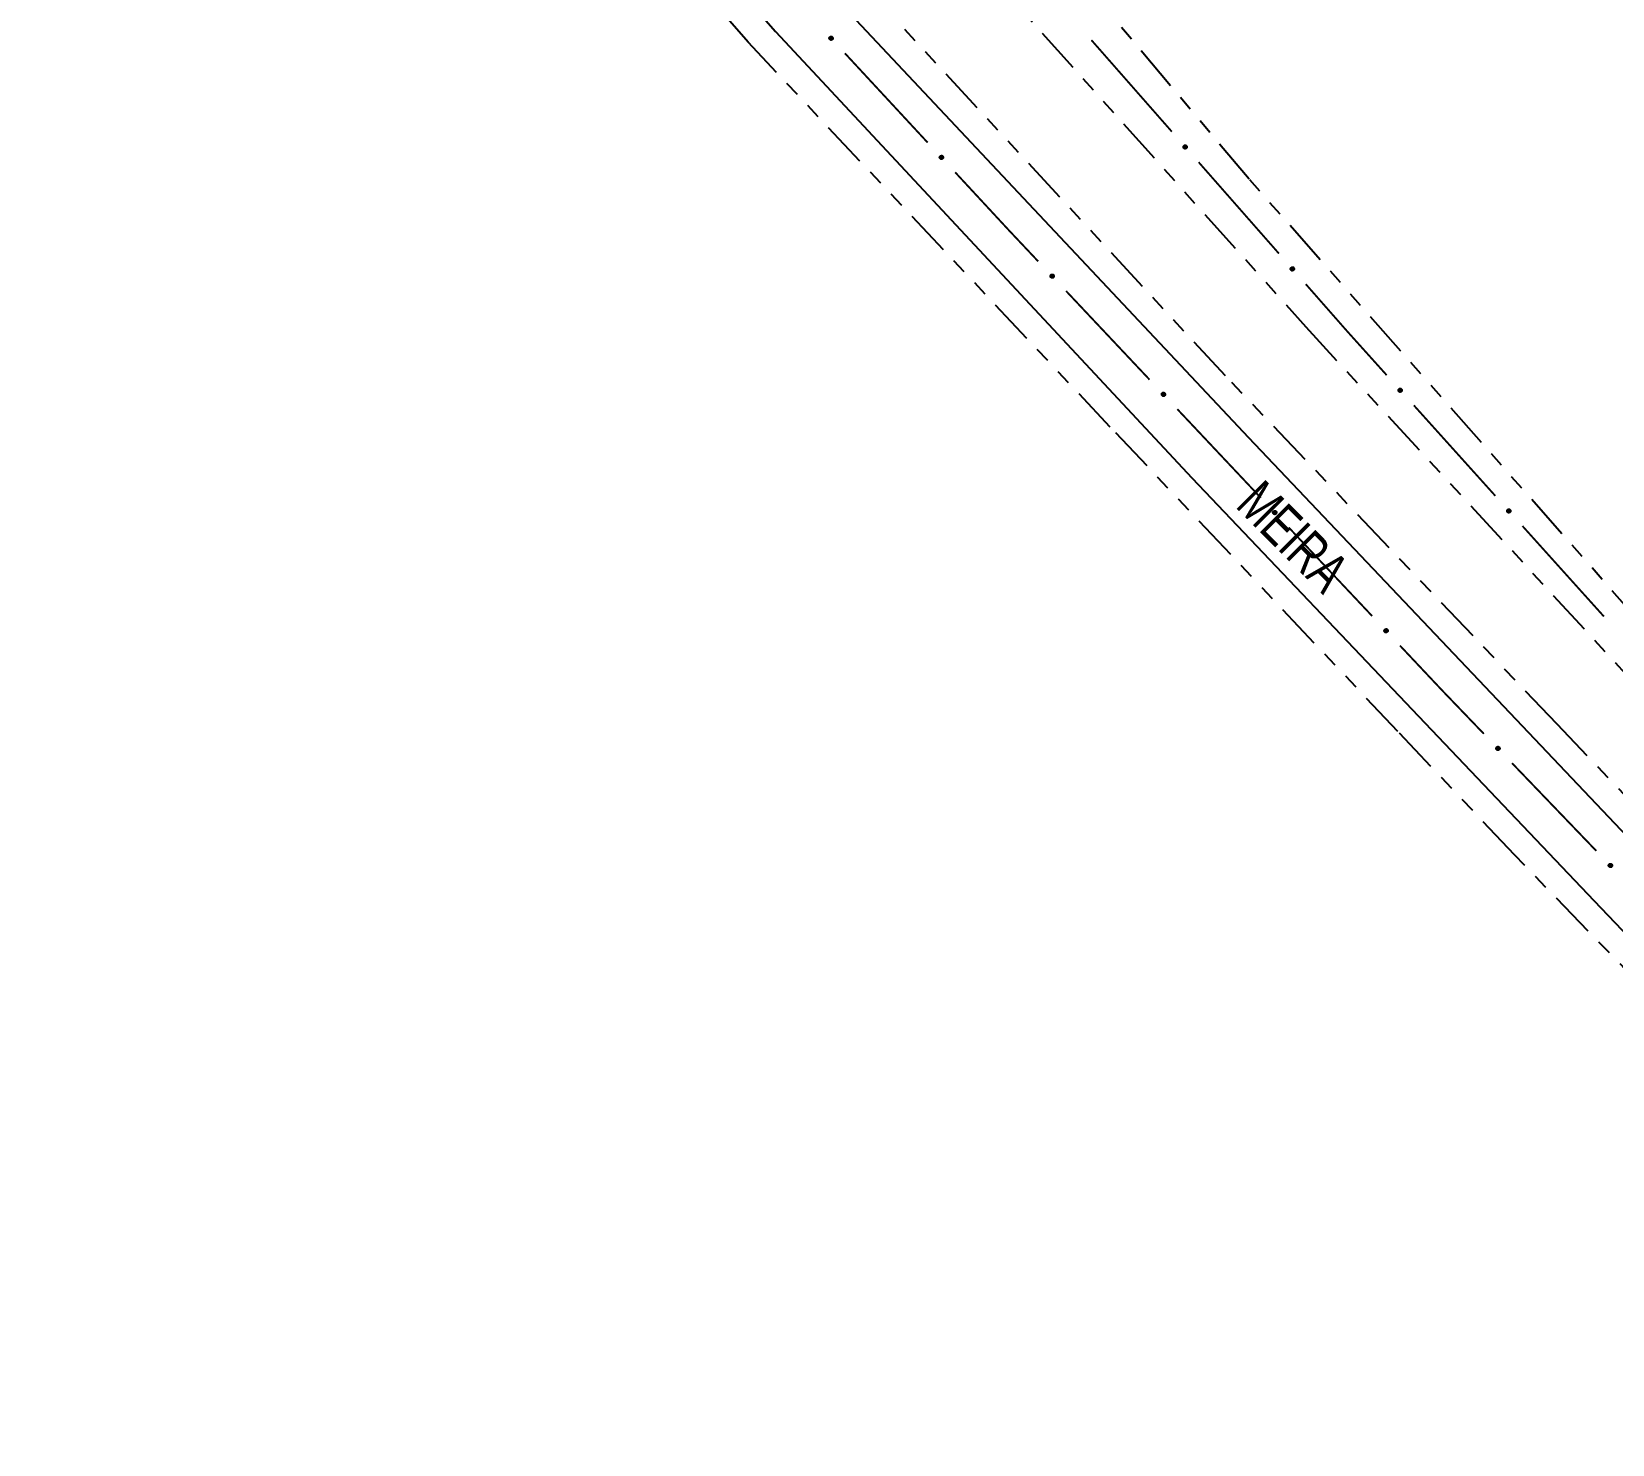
# Model space of a CAD drawing. Extents: x 208948 to 212966, y 4875285 to 4878160.
# Drawn here: x 211282 to 211437.8, y 4877293.4 to 4877432.6 of the extents above; entities that cross this region are included whole.
import ezdxf

# ---------------------------------------------------------------- set-up
doc = ezdxf.new("R2010")
doc.units = 0
doc.header["$LTSCALE"] = 1.5
doc.header["$MEASUREMENT"] = 0
doc.linetypes.add('TRACO_25', pattern=[8, 3, -1, 1, -1, 1, -1])
for name, color, linetype in [('SV-EIXO-ROD-ESTR', 7, 'CONTINUOUS'), ('SV-EIXO-RUA-N-PAV', 6, 'CONTINUOUS'), ('SV-FX-DOM-EST', 20, 'CONTINUOUS'), ('SV-ROD-ESTADUAIS', 20, 'CONTINUOUS'), ('SV-RUA-NAO-PAV', 7, 'CONTINUOUS'), ('SV-TXT-ROD-EST', 7, 'CONTINUOUS')]:
    doc.layers.add(name, color=color, linetype=linetype)
doc.styles.add('ARIAL', font='ARIAL.SHX')

msp = doc.modelspace()

# ---------------------------------------------------------------- linework, layer by layer
at = {"layer": 'SV-EIXO-ROD-ESTR'}
for points in [[(211360.734949, 4877432.079699), (211360.783843, 4877432.078534), (211360.825628, 4877432.067535), (211360.857837, 4877432.04833), (211360.881875, 4877432.023938), (211360.903656, 4877431.996213), (211360.919449, 4877431.963417), (211360.928915, 4877431.923133), (211360.928091, 4877431.874077), (211360.91401, 4877431.832014), (211360.896871, 4877431.799428), (211360.872879, 4877431.772899), (211360.845592, 4877431.752191), (211360.810982, 4877431.736912), (211360.770065, 4877431.727719), (211360.720757, 4877431.729741), (211360.679867, 4877431.740806), (211360.6492, 4877431.760199), (211360.622682, 4877431.784488), (211360.600784, 4877431.813058), (211360.585467, 4877431.845342), (211360.576285, 4877431.886556), (211360.578926, 4877431.935196), (211360.589495, 4877431.976105), (211360.608453, 4877432.007036), (211360.632953, 4877432.032605), (211360.660495, 4877432.05479), (211360.692802, 4877432.072038), (211360.734949, 4877432.079699)], [(211371.610831, 4877420.344487), (211371.659726, 4877420.343323), (211371.70151, 4877420.332323), (211371.73372, 4877420.313119), (211371.757757, 4877420.288726), (211371.779539, 4877420.261002), (211371.795332, 4877420.228205), (211371.804797, 4877420.187922), (211371.803973, 4877420.138866), (211371.789892, 4877420.096802), (211371.772753, 4877420.064217), (211371.748762, 4877420.037687), (211371.721474, 4877420.016979), (211371.686864, 4877420.001701), (211371.645947, 4877419.992507), (211371.59664, 4877419.99453), (211371.555749, 4877420.005594), (211371.525082, 4877420.024988), (211371.498564, 4877420.049276), (211371.476666, 4877420.077847), (211371.461349, 4877420.110131), (211371.452167, 4877420.151344), (211371.454808, 4877420.199985), (211371.465378, 4877420.240894), (211371.484336, 4877420.271825), (211371.508836, 4877420.297394), (211371.536377, 4877420.319578), (211371.568685, 4877420.336826), (211371.610831, 4877420.344487)], [(211382.522192, 4877408.643643), (211382.571095, 4877408.642874), (211382.612966, 4877408.632213), (211382.64533, 4877408.613269), (211382.669565, 4877408.589072), (211382.691569, 4877408.561525), (211382.707627, 4877408.528857), (211382.717418, 4877408.488652), (211382.716991, 4877408.43959), (211382.70325, 4877408.397414), (211382.686376, 4877408.364691), (211382.6626, 4877408.337969), (211382.635481, 4877408.317041), (211382.600996, 4877408.301483), (211382.560154, 4877408.291959), (211382.510832, 4877408.293582), (211382.469853, 4877408.304315), (211382.439031, 4877408.32346), (211382.412317, 4877408.347534), (211382.390189, 4877408.375926), (211382.374611, 4877408.408085), (211382.365095, 4877408.449223), (211382.367343, 4877408.497883), (211382.377581, 4877408.538876), (211382.396289, 4877408.56996), (211382.420581, 4877408.595726), (211382.447942, 4877408.618133), (211382.480109, 4877408.635642), (211382.522192, 4877408.643643)], [(211393.492642, 4877396.996788), (211393.541544, 4877396.996019), (211393.583416, 4877396.985358), (211393.61578, 4877396.966414), (211393.640014, 4877396.942217), (211393.662019, 4877396.91467), (211393.678077, 4877396.882002), (211393.687868, 4877396.841796), (211393.68744, 4877396.792735), (211393.6737, 4877396.750559), (211393.656826, 4877396.717836), (211393.633049, 4877396.691114), (211393.605931, 4877396.670186), (211393.571445, 4877396.654628), (211393.530604, 4877396.645103), (211393.481281, 4877396.646727), (211393.440303, 4877396.65746), (211393.40948, 4877396.676605), (211393.382766, 4877396.700679), (211393.360638, 4877396.729071), (211393.345061, 4877396.76123), (211393.335545, 4877396.802368), (211393.337793, 4877396.851028), (211393.348031, 4877396.892021), (211393.366738, 4877396.923105), (211393.391031, 4877396.948871), (211393.418392, 4877396.971278), (211393.450559, 4877396.988786), (211393.492642, 4877396.996788)], [(211404.463092, 4877385.349933), (211404.511994, 4877385.349164), (211404.553866, 4877385.338503), (211404.58623, 4877385.319559), (211404.610464, 4877385.295362), (211404.632469, 4877385.267815), (211404.648526, 4877385.235147), (211404.658317, 4877385.194941), (211404.65789, 4877385.14588), (211404.64415, 4877385.103704), (211404.627275, 4877385.070981), (211404.603499, 4877385.044259), (211404.57638, 4877385.02333), (211404.541895, 4877385.007773), (211404.501054, 4877384.998248), (211404.451731, 4877384.999872), (211404.410753, 4877385.010605), (211404.37993, 4877385.02975), (211404.353216, 4877385.053823), (211404.331088, 4877385.082216), (211404.31551, 4877385.114375), (211404.305995, 4877385.155513), (211404.308242, 4877385.204173), (211404.318481, 4877385.245166), (211404.337188, 4877385.27625), (211404.36148, 4877385.302016), (211404.388842, 4877385.324423), (211404.421008, 4877385.341931), (211404.463092, 4877385.349933)], [(211415.433541, 4877373.703078), (211415.482444, 4877373.702309), (211415.524315, 4877373.691648), (211415.556679, 4877373.672704), (211415.580914, 4877373.648507), (211415.602918, 4877373.62096), (211415.618976, 4877373.588292), (211415.628767, 4877373.548086), (211415.62834, 4877373.499025), (211415.614599, 4877373.456849), (211415.597725, 4877373.424126), (211415.573949, 4877373.397403), (211415.54683, 4877373.376475), (211415.512345, 4877373.360918), (211415.471503, 4877373.351393), (211415.422181, 4877373.353017), (211415.381202, 4877373.36375), (211415.35038, 4877373.382895), (211415.323666, 4877373.406968), (211415.301538, 4877373.435361), (211415.28596, 4877373.46752), (211415.276444, 4877373.508658), (211415.278692, 4877373.557318), (211415.288931, 4877373.598311), (211415.307638, 4877373.629395), (211415.33193, 4877373.655161), (211415.359291, 4877373.677567), (211415.391458, 4877373.695076), (211415.433541, 4877373.703078)], [(211426.458551, 4877362.109636), (211426.507458, 4877362.109352), (211426.549434, 4877362.099107), (211426.581984, 4877362.080486), (211426.606458, 4877362.05653), (211426.628735, 4877362.029203), (211426.645116, 4877361.996696), (211426.655305, 4877361.95659), (211426.655365, 4877361.907527), (211426.642044, 4877361.865216), (211426.625495, 4877361.832327), (211426.601986, 4877361.80537), (211426.575076, 4877361.784174), (211426.540747, 4877361.768274), (211426.500002, 4877361.758345), (211426.450666, 4877361.759479), (211426.409583, 4877361.769805), (211426.378571, 4877361.788643), (211426.35162, 4877361.81245), (211426.329211, 4877361.840622), (211426.313315, 4877361.872624), (211426.303391, 4877361.913666), (211426.305156, 4877361.962346), (211426.314987, 4877362.003438), (211426.333385, 4877362.034706), (211426.35742, 4877362.060712), (211426.384557, 4877362.083389), (211426.416549, 4877362.101217), (211426.458551, 4877362.109636)], [(211437.544075, 4877350.572255), (211437.592983, 4877350.571971), (211437.634958, 4877350.561727), (211437.667509, 4877350.543105), (211437.691982, 4877350.51915), (211437.714259, 4877350.491823), (211437.73064, 4877350.459316), (211437.74083, 4877350.419209), (211437.74089, 4877350.370146), (211437.727569, 4877350.327836), (211437.71102, 4877350.294947), (211437.68751, 4877350.26799), (211437.6606, 4877350.246793), (211437.626271, 4877350.230894), (211437.585526, 4877350.220965), (211437.53619, 4877350.222099), (211437.495107, 4877350.232425), (211437.464096, 4877350.251263), (211437.437144, 4877350.27507), (211437.414736, 4877350.303241), (211437.398839, 4877350.335243), (211437.388916, 4877350.376285), (211437.390681, 4877350.424965), (211437.400512, 4877350.466058), (211437.418909, 4877350.497326), (211437.442945, 4877350.523332), (211437.470082, 4877350.546009), (211437.502073, 4877350.563836), (211437.544075, 4877350.572255)]]:
    msp.add_lwpolyline(points, close=True, dxfattribs=at)
for points in [[(211360.576285, 4877431.886556), (211360.770065, 4877431.727719)], [(211360.578926, 4877431.935196), (211360.810982, 4877431.736912)], [(211360.581337, 4877431.909099), (211360.788079, 4877431.7342)], [(211360.584951, 4877431.953378), (211360.824303, 4877431.747307)], [(211360.586364, 4877431.863527), (211360.739797, 4877431.734104)], [(211360.589495, 4877431.976105), (211360.845592, 4877431.752191)], [(211360.600769, 4877431.988502), (211360.856816, 4877431.764417)], [(211360.608453, 4877432.007036), (211360.872879, 4877431.772899)], [(211360.622153, 4877432.017622), (211360.881763, 4877431.785677)], [(211360.632953, 4877432.032605), (211360.896871, 4877431.799428)], [(211360.650102, 4877432.041664), (211360.903367, 4877431.820582)], [(211360.660495, 4877432.05479), (211360.91401, 4877431.832014)], [(211360.67976, 4877432.059848), (211360.918257, 4877431.856707)], [(211360.692802, 4877432.072038), (211360.928091, 4877431.874077)], [(211360.713128, 4877432.074029), (211360.924727, 4877431.899911)], [(211360.734949, 4877432.079699), (211360.928915, 4877431.923133)], [(211360.761556, 4877432.077982), (211360.918846, 4877431.948413)], [(211360.783843, 4877432.078534), (211360.919449, 4877431.963417)], [(211360.80769, 4877432.072367), (211360.904812, 4877431.985637)], [(211360.825628, 4877432.067535), (211360.903656, 4877431.996213)], [(211360.585467, 4877431.845342), (211360.720757, 4877431.729741)], [(211360.596542, 4877431.826449), (211360.695592, 4877431.739647)], [(211360.600784, 4877431.813058), (211360.679867, 4877431.740806)], [(211371.452167, 4877420.151344), (211371.645947, 4877419.992507)], [(211371.454808, 4877420.199985), (211371.686864, 4877420.001701)], [(211371.45722, 4877420.173888), (211371.663961, 4877419.998989)], [(211371.460833, 4877420.218167), (211371.700185, 4877420.012096)], [(211371.461349, 4877420.110131), (211371.59664, 4877419.99453)], [(211371.462246, 4877420.128316), (211371.61568, 4877419.998893)], [(211371.465378, 4877420.240894), (211371.721474, 4877420.016979)], [(211371.472424, 4877420.091238), (211371.571474, 4877420.004435)], [(211371.476652, 4877420.253291), (211371.732699, 4877420.029206)], [(211371.476666, 4877420.077847), (211371.555749, 4877420.005594)], [(211371.484336, 4877420.271825), (211371.748762, 4877420.037687)], [(211371.498035, 4877420.282411), (211371.757646, 4877420.050466)], [(211371.508836, 4877420.297394), (211371.772753, 4877420.064217)], [(211371.525985, 4877420.306453), (211371.779249, 4877420.08537)], [(211371.536377, 4877420.319578), (211371.789892, 4877420.096802)], [(211371.555642, 4877420.324637), (211371.79414, 4877420.121496)], [(211371.568685, 4877420.336826), (211371.803973, 4877420.138866)], [(211371.58901, 4877420.338818), (211371.80061, 4877420.1647)], [(211371.610831, 4877420.344487), (211371.804797, 4877420.187922)], [(211371.637439, 4877420.342771), (211371.794728, 4877420.213201)], [(211371.659726, 4877420.343323), (211371.795332, 4877420.228205)], [(211371.683572, 4877420.337155), (211371.780694, 4877420.250426)], [(211371.70151, 4877420.332323), (211371.779539, 4877420.261002)], [(211382.367343, 4877408.497883), (211382.600996, 4877408.301483)], [(211382.373221, 4877408.516113), (211382.614232, 4877408.311985)], [(211382.377581, 4877408.538876), (211382.635481, 4877408.317041)], [(211382.388755, 4877408.551364), (211382.646606, 4877408.329358)], [(211382.396289, 4877408.56996), (211382.6626, 4877408.337969)], [(211382.409902, 4877408.580656), (211382.67138, 4877408.350818)], [(211382.420581, 4877408.595726), (211382.686376, 4877408.364691)], [(211382.437656, 4877408.604924), (211382.6927, 4877408.385897)], [(211382.447942, 4877408.618133), (211382.70325, 4877408.397414)], [(211382.467166, 4877408.623347), (211382.707298, 4877408.422141)], [(211382.480109, 4877408.635642), (211382.716991, 4877408.43959)], [(211382.500418, 4877408.637797), (211382.713419, 4877408.465397)], [(211382.522192, 4877408.643643), (211382.717418, 4877408.488652)], [(211382.548813, 4877408.642142), (211382.707145, 4877408.513849)], [(211382.571095, 4877408.642874), (211382.707627, 4877408.528857)], [(211382.59499, 4877408.6369), (211382.69281, 4877408.550959)], [(211382.612966, 4877408.632213), (211382.691569, 4877408.561525)], [(211382.365095, 4877408.449223), (211382.560154, 4877408.291959)], [(211382.369965, 4877408.471807), (211382.578115, 4877408.298586)], [(211382.374611, 4877408.408085), (211382.510832, 4877408.293582)], [(211382.375361, 4877408.426277), (211382.529836, 4877408.298099)], [(211382.385838, 4877408.389282), (211382.485587, 4877408.303284)], [(211382.390189, 4877408.375926), (211382.469853, 4877408.304315)], [(211393.335545, 4877396.802368), (211393.530604, 4877396.645103)], [(211393.337793, 4877396.851028), (211393.571445, 4877396.654628)], [(211393.340415, 4877396.824952), (211393.548565, 4877396.651731)], [(211393.343671, 4877396.869258), (211393.584681, 4877396.66513)], [(211393.345061, 4877396.76123), (211393.481281, 4877396.646727)], [(211393.345811, 4877396.779422), (211393.500285, 4877396.651244)], [(211393.348031, 4877396.892021), (211393.605931, 4877396.670186)], [(211393.356288, 4877396.742427), (211393.456037, 4877396.656429)], [(211393.359204, 4877396.904509), (211393.617056, 4877396.682503)], [(211393.360638, 4877396.729071), (211393.440303, 4877396.65746)], [(211393.366738, 4877396.923105), (211393.633049, 4877396.691114)], [(211393.380352, 4877396.933801), (211393.64183, 4877396.703963)], [(211393.391031, 4877396.948871), (211393.656826, 4877396.717836)], [(211393.408106, 4877396.958069), (211393.66315, 4877396.739042)], [(211393.418392, 4877396.971278), (211393.6737, 4877396.750559)], [(211393.437615, 4877396.976492), (211393.677748, 4877396.775286)], [(211393.450559, 4877396.988786), (211393.68744, 4877396.792735)], [(211393.470868, 4877396.990942), (211393.683868, 4877396.818541)], [(211393.492642, 4877396.996788), (211393.687868, 4877396.841796)], [(211393.519262, 4877396.995287), (211393.677595, 4877396.866994)], [(211393.541544, 4877396.996019), (211393.678077, 4877396.882002)], [(211393.56544, 4877396.990045), (211393.66326, 4877396.904104)], [(211393.583416, 4877396.985358), (211393.662019, 4877396.91467)], [(211404.305995, 4877385.155513), (211404.501054, 4877384.998248)], [(211404.308242, 4877385.204173), (211404.541895, 4877385.007773)], [(211404.310865, 4877385.178097), (211404.519014, 4877385.004876)], [(211404.31412, 4877385.222403), (211404.555131, 4877385.018275)], [(211404.31551, 4877385.114375), (211404.451731, 4877384.999872)], [(211404.31626, 4877385.132567), (211404.470735, 4877385.004389)], [(211404.318481, 4877385.245166), (211404.57638, 4877385.02333)], [(211404.329654, 4877385.257654), (211404.587505, 4877385.035647)], [(211404.337188, 4877385.27625), (211404.603499, 4877385.044259)], [(211404.350801, 4877385.286946), (211404.61228, 4877385.057108)], [(211404.36148, 4877385.302016), (211404.627275, 4877385.070981)], [(211404.378555, 4877385.311214), (211404.6336, 4877385.092187)], [(211404.388842, 4877385.324423), (211404.64415, 4877385.103704)], [(211404.408065, 4877385.329637), (211404.648198, 4877385.128431)], [(211404.421008, 4877385.341931), (211404.65789, 4877385.14588)], [(211404.441317, 4877385.344087), (211404.654318, 4877385.171686)], [(211404.463092, 4877385.349933), (211404.658317, 4877385.194941)], [(211404.489712, 4877385.348432), (211404.648045, 4877385.220139)], [(211404.511994, 4877385.349164), (211404.648526, 4877385.235147)], [(211404.535889, 4877385.343189), (211404.63371, 4877385.257249)], [(211404.553866, 4877385.338503), (211404.632469, 4877385.267815)], [(211404.326737, 4877385.095572), (211404.426487, 4877385.009574)], [(211404.331088, 4877385.082216), (211404.410753, 4877385.010605)], [(211415.276444, 4877373.508658), (211415.471503, 4877373.351393)], [(211415.278692, 4877373.557318), (211415.512345, 4877373.360918)], [(211415.281315, 4877373.531242), (211415.489464, 4877373.358021)], [(211415.28457, 4877373.575548), (211415.525581, 4877373.37142)], [(211415.28596, 4877373.46752), (211415.422181, 4877373.353017)], [(211415.28671, 4877373.485711), (211415.441185, 4877373.357534)], [(211415.288931, 4877373.598311), (211415.54683, 4877373.376475)], [(211415.297187, 4877373.448717), (211415.396936, 4877373.362718)], [(211415.300104, 4877373.610799), (211415.557955, 4877373.388792)], [(211415.301538, 4877373.435361), (211415.381202, 4877373.36375)], [(211415.307638, 4877373.629395), (211415.573949, 4877373.397403)], [(211415.321251, 4877373.640091), (211415.582729, 4877373.410253)], [(211415.33193, 4877373.655161), (211415.597725, 4877373.424126)], [(211415.349005, 4877373.664358), (211415.604049, 4877373.445331)], [(211415.359291, 4877373.677567), (211415.614599, 4877373.456849)], [(211415.378515, 4877373.682782), (211415.618648, 4877373.481576)], [(211415.391458, 4877373.695076), (211415.62834, 4877373.499025)], [(211415.411767, 4877373.697232), (211415.624768, 4877373.524831)], [(211415.433541, 4877373.703078), (211415.628767, 4877373.548086)], [(211415.460162, 4877373.701576), (211415.618494, 4877373.573284)], [(211415.482444, 4877373.702309), (211415.618976, 4877373.588292)], [(211415.506339, 4877373.696334), (211415.604159, 4877373.610394)], [(211415.524315, 4877373.691648), (211415.602918, 4877373.62096)], [(211426.303391, 4877361.913666), (211426.500002, 4877361.758345)], [(211426.305156, 4877361.962346), (211426.540747, 4877361.768274)], [(211426.308037, 4877361.936297), (211426.517896, 4877361.76515)], [(211426.310853, 4877361.980633), (211426.553878, 4877361.778908)], [(211426.313315, 4877361.872624), (211426.450666, 4877361.759479)], [(211426.313884, 4877361.890822), (211426.469624, 4877361.764184)], [(211426.314987, 4877362.003438), (211426.575076, 4877361.784174)], [(211426.324728, 4877361.853934), (211426.425326, 4877361.768929)], [(211426.326036, 4877362.016037), (211426.586078, 4877361.796601)], [(211426.329211, 4877361.840622), (211426.409583, 4877361.769805)], [(211426.333385, 4877362.034706), (211426.601986, 4877361.80537)], [(211426.346891, 4877362.045537), (211426.610638, 4877361.818306)], [(211426.35742, 4877362.060712), (211426.625495, 4877361.832327)], [(211426.374403, 4877362.070079), (211426.631609, 4877361.853594)], [(211426.384557, 4877362.083389), (211426.642044, 4877361.865216)], [(211426.403728, 4877362.088794), (211426.645847, 4877361.889982)], [(211426.416549, 4877362.101217), (211426.655365, 4877361.907527)], [(211426.436835, 4877362.103574), (211426.651537, 4877361.933296)], [(211426.458551, 4877362.109636), (211426.655305, 4877361.95659)], [(211426.485185, 4877362.108398), (211426.644783, 4877361.981684)], [(211426.507458, 4877362.109352), (211426.645116, 4877361.996696)], [(211426.531412, 4877362.103615), (211426.63008, 4877362.018649)], [(211426.549434, 4877362.099107), (211426.628735, 4877362.029203)], [(211437.388916, 4877350.376285), (211437.585526, 4877350.220965)], [(211437.390681, 4877350.424965), (211437.626271, 4877350.230894)], [(211437.393562, 4877350.398916), (211437.603421, 4877350.22777)], [(211437.396377, 4877350.443253), (211437.639403, 4877350.241527)], [(211437.398839, 4877350.335243), (211437.53619, 4877350.222099)], [(211437.399409, 4877350.353442), (211437.555149, 4877350.226804)], [(211437.400512, 4877350.466058), (211437.6606, 4877350.246793)], [(211437.410253, 4877350.316553), (211437.510851, 4877350.231549)], [(211437.41156, 4877350.478656), (211437.671603, 4877350.25922)], [(211437.414736, 4877350.303241), (211437.495107, 4877350.232425)], [(211437.418909, 4877350.497326), (211437.68751, 4877350.26799)], [(211437.432416, 4877350.508157), (211437.696163, 4877350.280926)], [(211437.442945, 4877350.523332), (211437.71102, 4877350.294947)], [(211437.459928, 4877350.532699), (211437.717134, 4877350.316214)], [(211437.470082, 4877350.546009), (211437.727569, 4877350.327836)], [(211437.489253, 4877350.551414), (211437.731371, 4877350.352602)], [(211437.502073, 4877350.563836), (211437.74089, 4877350.370146)], [(211437.52236, 4877350.566194), (211437.737062, 4877350.395916)], [(211437.544075, 4877350.572255), (211437.74083, 4877350.419209)], [(211437.570709, 4877350.571018), (211437.730308, 4877350.444303)], [(211437.592983, 4877350.571971), (211437.73064, 4877350.459316)], [(211437.616936, 4877350.566235), (211437.715605, 4877350.481269)], [(211437.634958, 4877350.561727), (211437.714259, 4877350.491823)]]:
    msp.add_lwpolyline(points, dxfattribs=at)
at = {"layer": 'SV-EIXO-ROD-ESTR', "const_width": 0.18}
for points in [[(211362.111361, 4877430.432588), (211370.268273, 4877421.63118)], [(211372.987244, 4877418.697377), (211377.745442, 4877413.563222)], [(211377.745442, 4877413.563222), (211378.255786, 4877413.012555)], [(211378.255786, 4877413.012555), (211381.16927, 4877409.919434)], [(211383.911883, 4877407.00772), (211392.13972, 4877398.272579)], [(211394.882332, 4877395.360865), (211403.11017, 4877386.625724)], [(211405.852782, 4877383.71401), (211414.080619, 4877374.978869)], [(211416.823232, 4877372.067155), (211420.93715, 4877367.699584)], [(211420.93715, 4877367.699584), (211421.05072, 4877367.579012)], [(211421.05072, 4877367.579012), (211425.093031, 4877363.371933)], [(211427.864412, 4877360.487588), (211436.178555, 4877351.834553)]]:
    msp.add_lwpolyline(points, dxfattribs=at)
at = {"layer": 'SV-EIXO-RUA-N-PAV', "const_width": 0.18}
for points in [[(211394.337371, 4877422.707868), (211386.416475, 4877431.722268)], [(211404.898565, 4877410.688668), (211396.97767, 4877419.703068)], [(211411.632555, 4877403.025031), (211407.538864, 4877407.683868)], [(211412.166603, 4877402.431887), (211411.632555, 4877403.025031)], [(211415.512184, 4877398.716098), (211412.166603, 4877402.431887)], [(211426.218044, 4877386.825574), (211418.188649, 4877395.743467)], [(211436.923903, 4877374.935049), (211428.894509, 4877383.852942)]]:
    msp.add_lwpolyline(points, dxfattribs=at)
at = {"layer": 'SV-EIXO-RUA-N-PAV'}
for points in [[(211395.669668, 4877421.024874), (211395.620821, 4877421.027334), (211395.579343, 4877421.039436), (211395.547653, 4877421.059487), (211395.52427, 4877421.084508), (211395.503231, 4877421.112799), (211395.488312, 4877421.146003), (211395.479917, 4877421.186523), (211395.482041, 4877421.23554), (211395.497231, 4877421.277216), (211395.515227, 4877421.309336), (211395.539913, 4877421.33522), (211395.567739, 4877421.355198), (211395.602742, 4877421.369554), (211395.643888, 4877421.377661), (211395.693125, 4877421.374333), (211395.733708, 4877421.362189), (211395.76385, 4877421.34199), (211395.789716, 4877421.317007), (211395.810849, 4877421.287867), (211395.825305, 4877421.255189), (211395.833393, 4877421.213746), (211395.829464, 4877421.165193), (211395.817814, 4877421.124578), (211395.798044, 4877421.09416), (211395.772875, 4877421.069249), (211395.744755, 4877421.047802), (211395.712002, 4877421.031416), (211395.669668, 4877421.024874)], [(211406.230862, 4877409.005674), (211406.182016, 4877409.008133), (211406.140537, 4877409.020236), (211406.108848, 4877409.040287), (211406.085465, 4877409.065307), (211406.064425, 4877409.093599), (211406.049507, 4877409.126803), (211406.041112, 4877409.167323), (211406.043235, 4877409.21634), (211406.058426, 4877409.258016), (211406.076421, 4877409.290135), (211406.101107, 4877409.31602), (211406.128934, 4877409.335998), (211406.163936, 4877409.350354), (211406.205082, 4877409.358461), (211406.254319, 4877409.355133), (211406.294902, 4877409.342989), (211406.325045, 4877409.32279), (211406.35091, 4877409.297807), (211406.372043, 4877409.268667), (211406.3865, 4877409.235989), (211406.394587, 4877409.194546), (211406.390658, 4877409.145993), (211406.379009, 4877409.105378), (211406.359238, 4877409.07496), (211406.334069, 4877409.050049), (211406.30595, 4877409.028602), (211406.273197, 4877409.012216), (211406.230862, 4877409.005674)], [(211416.864748, 4877397.049348), (211416.815876, 4877397.051217), (211416.774254, 4877397.062816), (211416.742324, 4877397.082483), (211416.71864, 4877397.107218), (211416.69726, 4877397.135253), (211416.681941, 4877397.168274), (211416.673056, 4877397.20869), (211416.674586, 4877397.257729), (211416.689271, 4877397.299585), (211416.706877, 4877397.33192), (211416.731248, 4877397.358102), (211416.75883, 4877397.378415), (211416.793657, 4877397.393194), (211416.834702, 4877397.401798), (211416.883975, 4877397.399066), (211416.924702, 4877397.387414), (211416.955087, 4877397.367581), (211416.981253, 4877397.342913), (211417.002737, 4877397.31403), (211417.017588, 4877397.28153), (211417.026176, 4877397.240188), (211417.022835, 4877397.191591), (211417.011678, 4877397.150838), (211416.992277, 4877397.120183), (211416.967411, 4877397.094969), (211416.939553, 4877397.073183), (211416.907001, 4877397.056402), (211416.864748, 4877397.049348)], [(211427.570608, 4877385.158824), (211427.521735, 4877385.160692), (211427.480114, 4877385.172292), (211427.448184, 4877385.191958), (211427.4245, 4877385.216694), (211427.40312, 4877385.244729), (211427.3878, 4877385.27775), (211427.378916, 4877385.318165), (211427.380446, 4877385.367204), (211427.395131, 4877385.409061), (211427.412736, 4877385.441396), (211427.437107, 4877385.467578), (211427.46469, 4877385.487891), (211427.499516, 4877385.502669), (211427.540561, 4877385.511273), (211427.589835, 4877385.508541), (211427.630562, 4877385.496889), (211427.660946, 4877385.477056), (211427.687112, 4877385.452389), (211427.708596, 4877385.423506), (211427.723447, 4877385.391005), (211427.732036, 4877385.349664), (211427.728695, 4877385.301066), (211427.717537, 4877385.260314), (211427.698136, 4877385.229659), (211427.673271, 4877385.204445), (211427.645413, 4877385.182659), (211427.612861, 4877385.165878), (211427.570608, 4877385.158824)]]:
    msp.add_lwpolyline(points, close=True, dxfattribs=at)
for points in [[(211395.669668, 4877421.024874), (211395.479917, 4877421.186523)], [(211395.712002, 4877421.031416), (211395.482041, 4877421.23554)], [(211395.691631, 4877421.029963), (211395.484719, 4877421.209626)], [(211395.620821, 4877421.027334), (211395.488312, 4877421.146003)], [(211395.643115, 4877421.027295), (211395.489313, 4877421.160985)], [(211395.725363, 4877421.043255), (211395.492331, 4877421.252644)], [(211395.744755, 4877421.047802), (211395.497231, 4877421.277216)], [(211395.597147, 4877421.034131), (211395.502356, 4877421.123402)], [(211395.579343, 4877421.039436), (211395.503231, 4877421.112799)], [(211395.755492, 4877421.060647), (211395.508173, 4877421.288362)], [(211395.772875, 4877421.069249), (211395.515227, 4877421.309336)], [(211395.784069, 4877421.083941), (211395.530693, 4877421.322682)], [(211395.798044, 4877421.09416), (211395.539913, 4877421.33522)], [(211395.806216, 4877421.112484), (211395.556195, 4877421.343273)], [(211395.817814, 4877421.124578), (211395.567739, 4877421.355198)], [(211395.822959, 4877421.147177), (211395.58915, 4877421.359516)], [(211395.829464, 4877421.165193), (211395.602742, 4877421.369554)], [(211395.827745, 4877421.191344), (211395.625709, 4877421.371658)], [(211395.833393, 4877421.213746), (211395.643888, 4877421.377661)], [(211395.823927, 4877421.237034), (211395.673976, 4877421.370476)], [(211395.825305, 4877421.255189), (211395.693125, 4877421.374333)], [(211395.814735, 4877421.274368), (211395.718019, 4877421.363764)], [(211395.810849, 4877421.287867), (211395.733708, 4877421.362189)], [(211406.230862, 4877409.005674), (211406.041112, 4877409.167323)], [(211406.273197, 4877409.012216), (211406.043235, 4877409.21634)], [(211406.252825, 4877409.010763), (211406.045913, 4877409.190426)], [(211406.182016, 4877409.008133), (211406.049507, 4877409.126803)], [(211406.20431, 4877409.008095), (211406.050507, 4877409.141785)], [(211406.286557, 4877409.024055), (211406.053525, 4877409.233443)], [(211406.30595, 4877409.028602), (211406.058426, 4877409.258016)], [(211406.158341, 4877409.01493), (211406.063551, 4877409.104202)], [(211406.140537, 4877409.020236), (211406.064425, 4877409.093599)], [(211406.316687, 4877409.041447), (211406.069368, 4877409.269162)], [(211406.334069, 4877409.050049), (211406.076421, 4877409.290135)], [(211406.345263, 4877409.064741), (211406.091888, 4877409.303482)], [(211406.359238, 4877409.07496), (211406.101107, 4877409.31602)], [(211406.36741, 4877409.093284), (211406.117389, 4877409.324073)], [(211406.379009, 4877409.105378), (211406.128934, 4877409.335998)], [(211406.384154, 4877409.127977), (211406.150345, 4877409.340316)], [(211406.390658, 4877409.145993), (211406.163936, 4877409.350354)], [(211406.388939, 4877409.172144), (211406.186903, 4877409.352458)], [(211406.394587, 4877409.194546), (211406.205082, 4877409.358461)], [(211406.385121, 4877409.217834), (211406.23517, 4877409.351276)], [(211406.3865, 4877409.235989), (211406.254319, 4877409.355133)], [(211406.375929, 4877409.255168), (211406.279213, 4877409.344564)], [(211406.372043, 4877409.268667), (211406.294902, 4877409.342989)], [(211416.864748, 4877397.049348), (211416.673056, 4877397.20869)], [(211416.907001, 4877397.056402), (211416.674586, 4877397.257729)], [(211416.886649, 4877397.054703), (211416.677577, 4877397.231849)], [(211416.815876, 4877397.051217), (211416.681941, 4877397.168274)], [(211416.838169, 4877397.051448), (211416.68276, 4877397.183268)], [(211416.920217, 4877397.068402), (211416.684668, 4877397.274955)], [(211416.939553, 4877397.073183), (211416.689271, 4877397.299585)], [(211416.792121, 4877397.057727), (211416.696257, 4877397.145845)], [(211416.774254, 4877397.062816), (211416.69726, 4877397.135253)], [(211416.950134, 4877397.086158), (211416.700077, 4877397.310863)], [(211416.967411, 4877397.094969), (211416.706877, 4877397.33192)], [(211416.978426, 4877397.109795), (211416.722181, 4877397.345453)], [(211416.992277, 4877397.120183), (211416.731248, 4877397.358102)], [(211417.000227, 4877397.138604), (211416.747431, 4877397.366351)], [(211417.011678, 4877397.150838), (211416.75883, 4877397.378415)], [(211417.016549, 4877397.173498), (211416.780188, 4877397.382992)], [(211417.022835, 4877397.191591), (211416.793657, 4877397.393194)], [(211417.0208, 4877397.217719), (211416.816596, 4877397.395576)], [(211417.026176, 4877397.240188), (211416.834702, 4877397.401798)], [(211417.016429, 4877397.263359), (211416.864874, 4877397.394977)], [(211417.017588, 4877397.28153), (211416.883975, 4877397.399066)], [(211417.006786, 4877397.30058), (211416.908995, 4877397.388799)], [(211417.002737, 4877397.31403), (211416.924702, 4877397.387414)], [(211427.570608, 4877385.158824), (211427.378916, 4877385.318165)], [(211427.612861, 4877385.165878), (211427.380446, 4877385.367204)], [(211427.592508, 4877385.164179), (211427.383437, 4877385.341324)], [(211427.521735, 4877385.160692), (211427.3878, 4877385.27775)], [(211427.544028, 4877385.160923), (211427.388619, 4877385.292743)], [(211427.626077, 4877385.177878), (211427.390528, 4877385.384431)], [(211427.645413, 4877385.182659), (211427.395131, 4877385.409061)], [(211427.49798, 4877385.167202), (211427.402116, 4877385.25532)], [(211427.480114, 4877385.172292), (211427.40312, 4877385.244729)], [(211427.655993, 4877385.195633), (211427.405937, 4877385.420338)], [(211427.673271, 4877385.204445), (211427.412736, 4877385.441396)], [(211427.684286, 4877385.219271), (211427.42804, 4877385.454928)], [(211427.698136, 4877385.229659), (211427.437107, 4877385.467578)], [(211427.706086, 4877385.24808), (211427.453291, 4877385.475827)], [(211427.717537, 4877385.260314), (211427.46469, 4877385.487891)], [(211427.722408, 4877385.282973), (211427.486047, 4877385.492467)], [(211427.728695, 4877385.301066), (211427.499516, 4877385.502669)], [(211427.726659, 4877385.327195), (211427.522456, 4877385.505051)], [(211427.732036, 4877385.349664), (211427.540561, 4877385.511273)], [(211427.722289, 4877385.372835), (211427.570734, 4877385.504453)], [(211427.723447, 4877385.391005), (211427.589835, 4877385.508541)], [(211427.712646, 4877385.410056), (211427.614855, 4877385.498275)], [(211427.708596, 4877385.423506), (211427.630562, 4877385.496889)]]:
    msp.add_lwpolyline(points, dxfattribs=at)
at = {"layer": 'SV-FX-DOM-EST', "linetype": 'TRACO_25'}
for points in [[(211593.606706, 4877194.929585, 14.807344), (211579.386038, 4877209.7716, 15.335807), (211528.645454, 4877263.14386, 15.744618), (211495.950182, 4877297.586343, 15.744618), (211475.655299, 4877318.965769, 15.824387), (211443.564526, 4877352.520099, 16.621592), (211432.314904, 4877364.328612, 16.574324), (211399.612598, 4877398.655596, 16.574324), (211348.272802, 4877454.066346, 16.291399), (211313.256036, 4877497.714499, 16.690691), (211294.912353, 4877522.683421, 16.960211), (211279.499061, 4877546.662359, 16.800495), (211265.886116, 4877568.411391, 16.760567), (211253.943407, 4877589.400443, 16.411186), (211239.510043, 4877616.119226, 15.862161), (211226.566782, 4877643.79794, 16.051825), (211215.373869, 4877669.156754, 15.692462), (211201.590186, 4877701.815218, 14.704216), (211191.217388, 4877726.804041, 14.304925), (211170.141752, 4877776.831688, 14.314907), (211144.214865, 4877837.658832, 8.894528), (211131.554508, 4877867.90044, 8.894528), (211114.550631, 4877907.421634, 7.849476)], [(211593.606111, 4877178.030941, 15.206184), (211589.152032, 4877182.704775, 15.206184), (211527.853395, 4877247.085434, 15.525256), (211495.641018, 4877281.087274, 16.053719), (211468.774387, 4877309.4464, 16.053719), (211428.115564, 4877351.440305, 16.53651), (211416.625189, 4877363.598081, 16.53651), (211388.274649, 4877393.595321, 16.564871), (211352.574765, 4877431.51747, 16.600849), (211333.08112, 4877453.976538, 16.86039), (211313.577385, 4877477.775536, 17.509237), (211294.063505, 4877503.75442, 17.449343), (211276.309833, 4877529.553292, 17.319574), (211275.375658, 4877531.033453, 17.319574), (211260.576443, 4877554.482185, 17.119928), (211243.732679, 4877583.210892, 16.86039), (211227.758902, 4877613.609502, 16.640779), (211226.325931, 4877613.991348, 16.530973), (211224.778609, 4877613.039569, 16.471081)]]:
    msp.add_polyline3d(points, dxfattribs=at)
at = {"layer": 'SV-ROD-ESTADUAIS', "linetype": 'Continuous'}
for points in [[(211104.595007, 4877907.421966, 7.564179), (211121.479307, 4877867.735558, 5.819985), (211135.461335, 4877834.494244, 8.694882), (211137.301311, 4877830.387745, 8.694882), (211159.620543, 4877777.431787, 12.44822), (211188.428186, 4877709.974955, 14.544499), (211207.633344, 4877664.057116, 16.181593), (211222.677287, 4877629.558732, 16.620813), (211238.501125, 4877597.980186, 16.600849), (211264.026924, 4877553.002219, 17.399431), (211288.352048, 4877516.243839, 17.599077), (211312.236862, 4877483.445257, 17.399431), (211333.821002, 4877457.006371, 17.020105), (211355.284997, 4877432.577381, 17.000141), (211396.29579, 4877388.60466, 16.829563), (211419.946881, 4877363.752743, 16.829563), (211435.966569, 4877346.919694, 16.990269), (211474.193788, 4877306.856915, 16.033777), (211495.701124, 4877284.294936, 16.033777), (211505.920229, 4877273.6475, 16.033777), (211509.3513, 4877270.202005, 16.033777), (211540.311542, 4877237.496982, 15.65488), (211593.60623, 4877181.407966, 15.65488)], [(211111.692456, 4877907.421729, 7.642881), (211128.611798, 4877867.852282, 6.708408), (211138.1337, 4877845.088519, 8.834634), (211141.591941, 4877837.11736, 8.834634), (211143.282942, 4877832.923244, 8.834634), (211167.881583, 4877775.581782, 11.939124), (211193.658461, 4877714.634646, 14.534517), (211220.245554, 4877651.787601, 16.341311), (211230.358185, 4877628.898671, 16.640779), (211245.731902, 4877598.400074, 16.710655), (211263.135886, 4877567.271485, 17.070017), (211281.359821, 4877538.272774, 17.499254), (211299.993703, 4877510.763981, 17.47929), (211318.697409, 4877486.05504, 16.970194), (211340.731643, 4877458.946184, 16.930265), (211359.565142, 4877437.597066, 16.910299), (211401.904337, 4877392.554941, 16.890335), (211428.858652, 4877364.167685, 16.67831), (211442.235325, 4877350.079883, 16.67831), (211474.514989, 4877316.165996, 16.043749), (211495.87688, 4877293.674457, 15.914125), (211511.107107, 4877277.888265, 15.914125)]]:
    msp.add_polyline3d(points, dxfattribs=at)
at = {"layer": 'SV-RUA-NAO-PAV', "linetype": 'TRACO_25'}
for points in [[(211448.66989, 4877365.090119, 14.963756), (211401.951141, 4877418.037564, 14.963756), (211365.264194, 4877461.615741, 14.98372), (211365.980354, 4877466.204656, 14.98372), (211381.955094, 4877476.124777, 15.942019), (211412.797482, 4877491.933569, 16.680708), (211452.160287, 4877515.791836, 16.680708)], [(211341.493145, 4877477.081305, 14.72418), (211407.53272, 4877403.478255, 14.63434), (211443.166134, 4877364.833858, 14.41473)]]:
    msp.add_polyline3d(points, dxfattribs=at)

# ---------------------------------------------------------------- texts
at = {"layer": 'SV-TXT-ROD-EST', "style": 'ARIAL', "width": 0.7}
msp.add_text('MEIRA', height=4, rotation=315, dxfattribs=at).set_placement((211400.508027, 4877385.775684))

doc.saveas('drawing.dxf')
